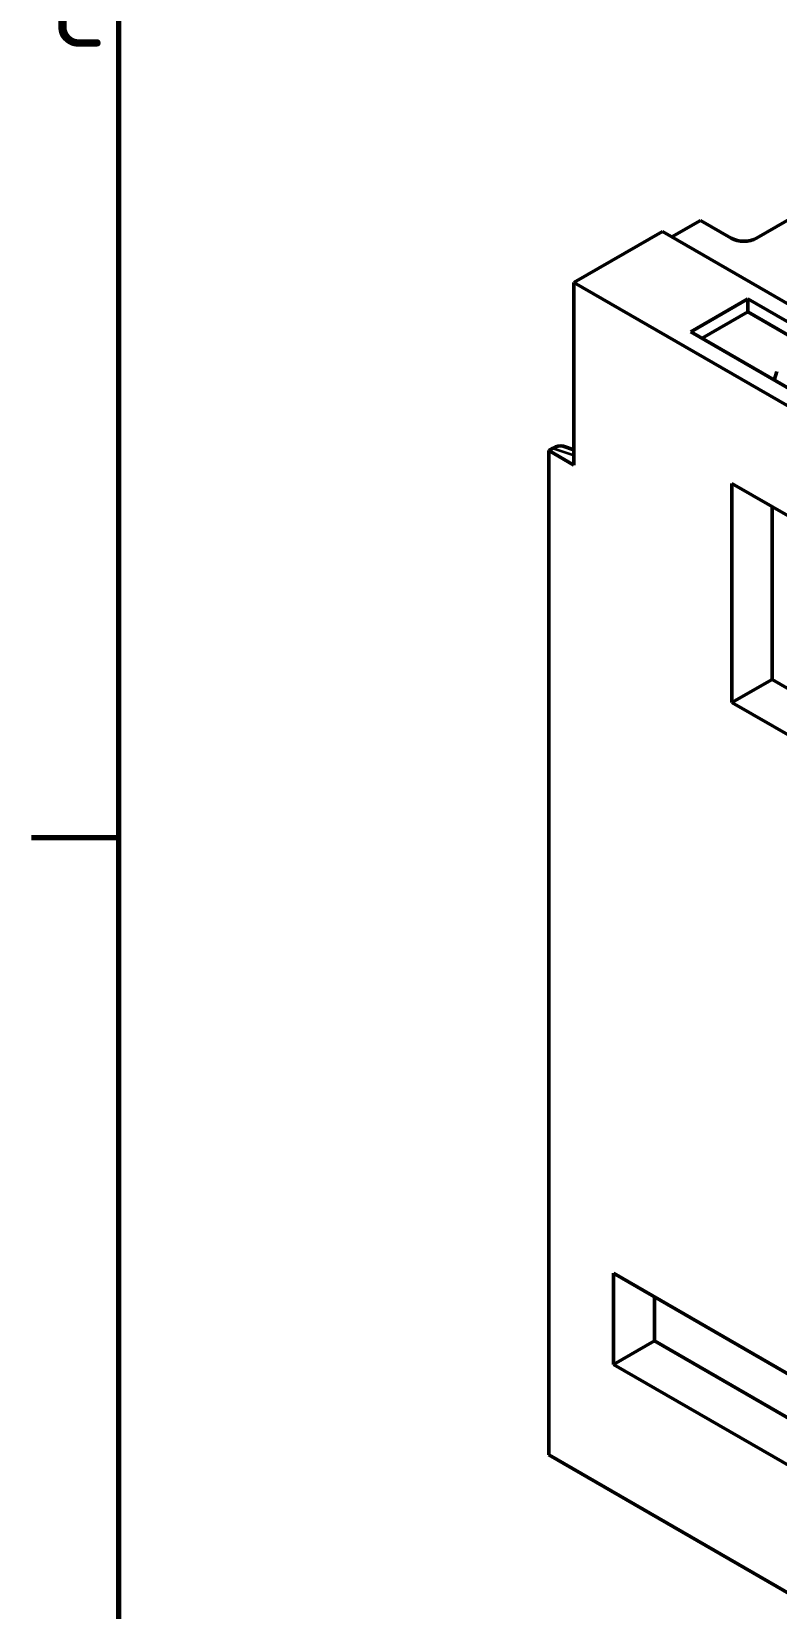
# Model space of a CAD drawing. Header units: millimetres. Extents: x 0 to 3089, y -40 to 1485.
# Drawn here: x 40.3 to 123.6, y 285.1 to 461.4 of the extents above; entities that cross this region are included whole.
import ezdxf

# ---------------------------------------------------------------- set-up
doc = ezdxf.new("R2010")
doc.units = ezdxf.units.MM
doc.header["$LTSCALE"] = 2.5
for name, color, linetype, lineweight in [('Rahmen (ISO)', 7, 'Continuous', 70), ('Sichtbar (ISO)', 7, 'Continuous', 50), ('Sichtbar schmal (ISO)', 7, 'Continuous', 35)]:
    doc.layers.add(name, color=color, linetype=linetype, lineweight=lineweight)
doc.styles.add('Notiztext (DIN)', font='isocpeur.ttf')

# ---------------------------------------------------------------- blocks, each defined once
blk = doc.blocks.new('Ränder Standardrahmen')
at = {"layer": 'Rahmen (ISO)'}
blk.add_line((20, 148.5), (16.1, 148.5), dxfattribs=at)
at = {"layer": 'Rahmen (ISO)', "flags": 128}
blk.add_lwpolyline([(20, 20), (20, 574), (821, 574), (821, 20), (20, 20)], dxfattribs=at)
at = {"layer": 'Rahmen (ISO)', "insert": (16.928, 183.875), "char_height": 3.5, "attachment_point": 7, "style": 'Notiztext (DIN)'}
blk.add_mtext('C', dxfattribs=at)

msp = doc.modelspace()

# ---------------------------------------------------------------- linework, layer by layer
at = {"layer": 'Sichtbar (ISO)'}
for p, q in [((121.348, 438.278), (180.391, 472.366)), ((100.93, 433.328), (110.83, 439.043)), ((465.444, 234.307), (110.83, 439.043)), ((111.89, 438.431), (115.072, 440.268)), ((115.072, 440.268), (118.519, 438.278)), ((100.93, 412.915), (100.93, 433.328)), ((454.484, 229.204), (100.93, 433.328)), ((114.012, 427.816), (120.376, 431.491)), ((120.376, 431.491), (151.665, 413.426)), ((120.376, 431.491), (120.376, 430.05)), ((115.259, 427.096), (120.376, 430.05)), ((120.376, 430.05), (127.785, 425.772)), ((145.301, 409.751), (114.012, 427.816)), ((123.337, 422.432), (123.624, 423.369)), ((98.102, 414.548), (98.549, 414.807)), ((98.102, 302.28), (98.102, 414.548)), ((100.93, 412.915), (98.102, 414.548)), ((100.93, 414.625), (99.706, 415.019)), ((118.608, 386.379), (118.608, 410.874)), ((118.608, 410.874), (436.806, 227.162)), ((123.091, 388.967), (123.091, 408.286)), ((118.608, 386.379), (123.091, 388.967)), ((436.806, 207.844), (123.091, 388.967)), ((436.806, 202.667), (118.608, 386.379)), ((105.35, 322.59), (148.66, 297.585)), ((105.35, 312.384), (105.35, 322.59)), ((109.924, 315.025), (109.924, 319.949)), ((105.35, 312.384), (109.924, 315.025)), ((153.235, 290.02), (109.924, 315.025)), ((148.66, 287.379), (105.35, 312.384)), ((148.66, 273.09), (98.102, 302.28))]:
    msp.add_line(p, q, dxfattribs=at)
for centre, major_axis, ratio, start_param, end_param in [((119.934, 439.094), (2, 0), 0.5773503, 3.9269908, 5.4977871), ((98.549, 412.765), (1.349, 2.165), 0.576485, 0.1434799, 0.8240849)]:
    msp.add_ellipse(centre, major_axis=major_axis, ratio=ratio, start_param=start_param, end_param=end_param, dxfattribs=at)
at = {"layer": 'Sichtbar schmal (ISO)'}
msp.add_line((98.549, 414.807), (100.93, 414.04), dxfattribs=at)

# ---------------------------------------------------------------- block references
at = {"xscale": 2.5, "yscale": 2.5, "zscale": 2.5}
msp.add_blockref('Ränder Standardrahmen', (0, 0), dxfattribs=at)

doc.saveas('drawing.dxf')
